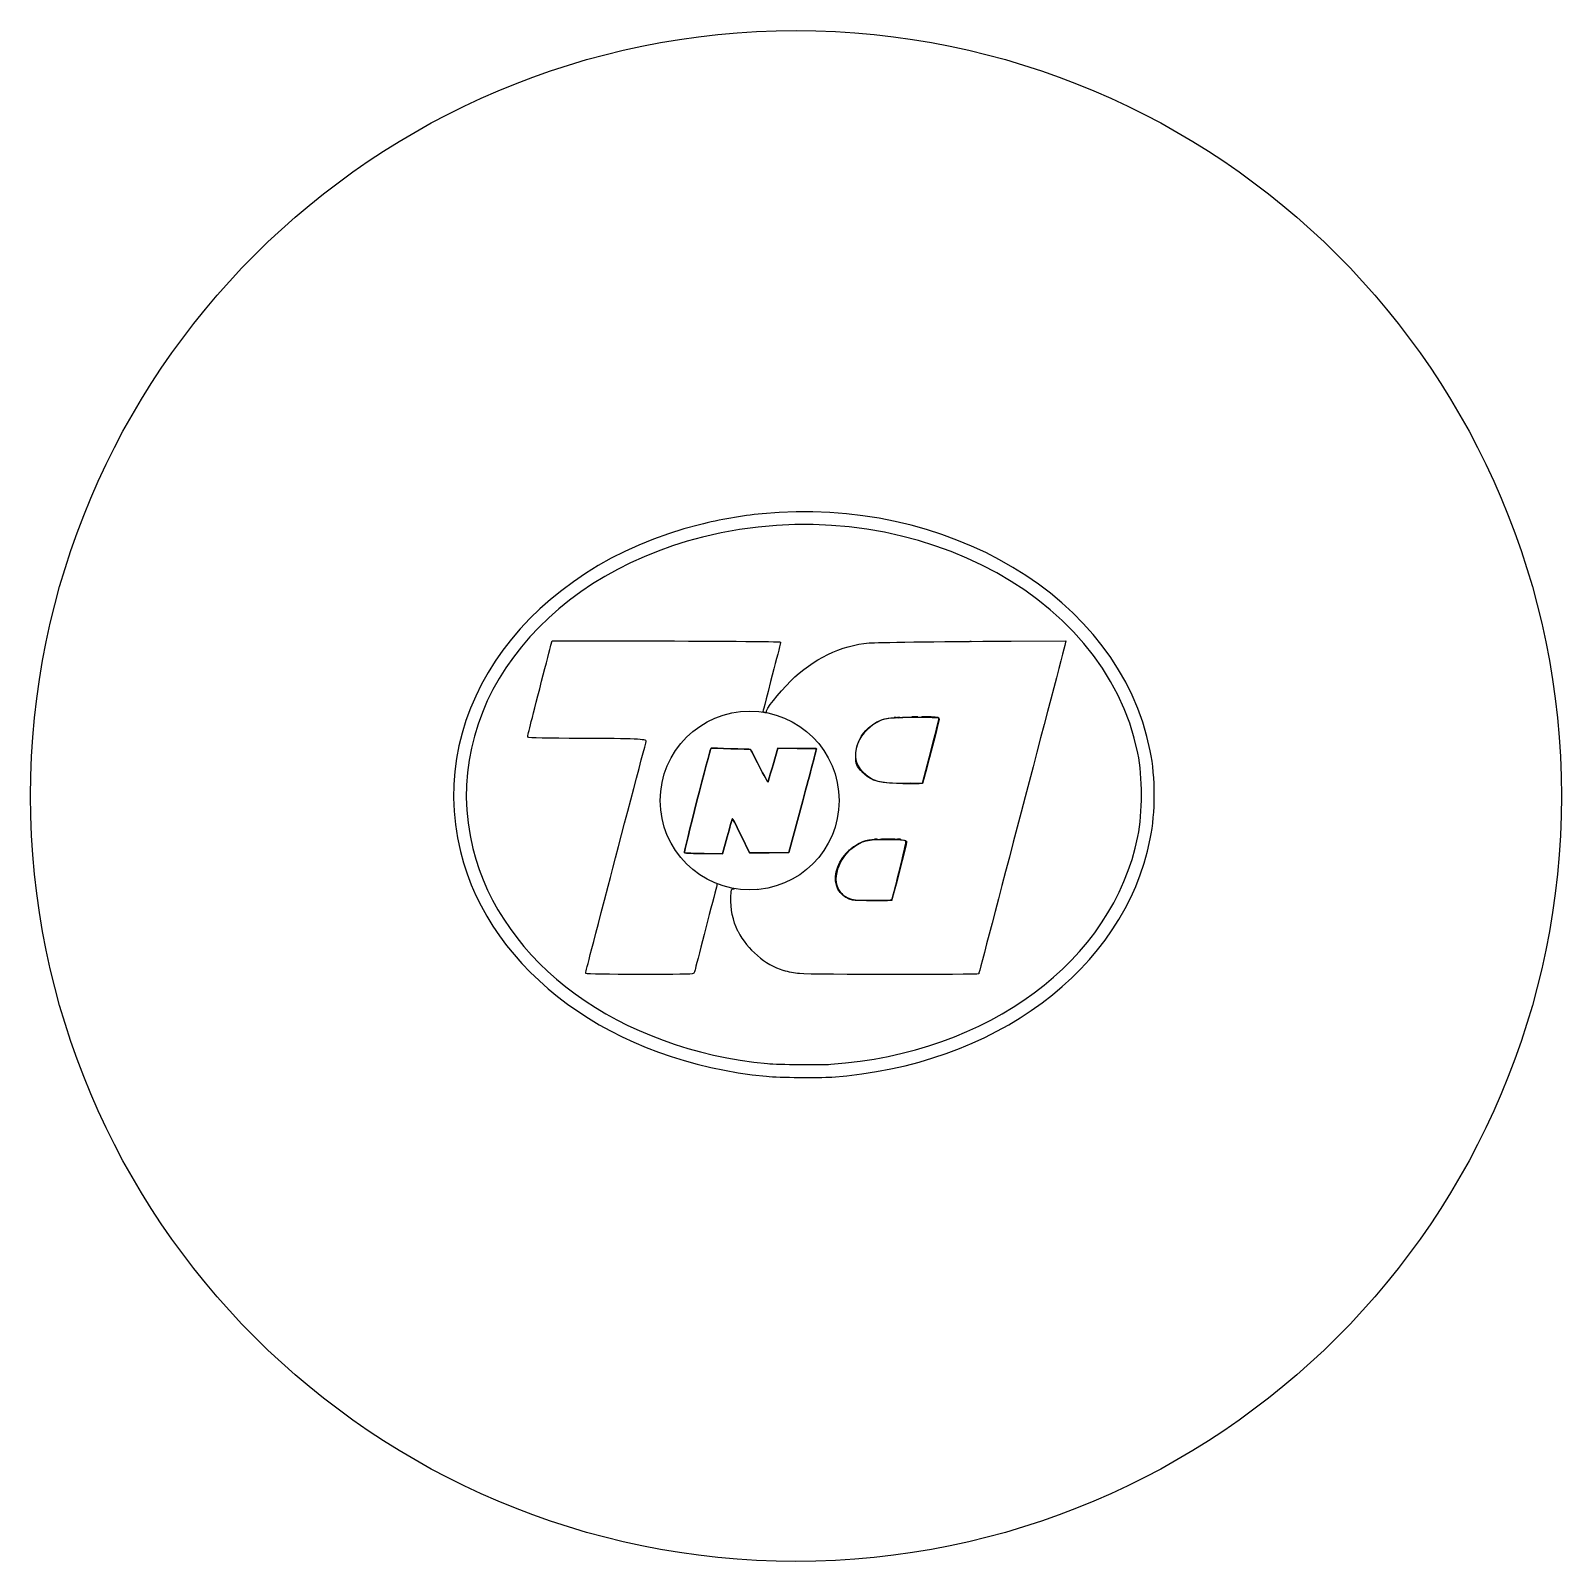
# Model space of a CAD drawing. Header units: millimetres. Extents: x -12 to 12, y -12 to 12.
import ezdxf

# ---------------------------------------------------------------- set-up
doc = ezdxf.new("R2010")
doc.units = ezdxf.units.MM
doc.layers.get('0').update_dxf_attribs({"linetype": 'CONTINUOUS'})

msp = doc.modelspace()

# ---------------------------------------------------------------- linework, layer by layer
for p, q in [((-3.843, 2.364), (-3.825, 2.433)), ((-3.825, 2.433), (-2.604, 2.432)), ((3.376, 2.429), (4.233, 2.435)), ((4.233, 2.435), (4.221, 2.386)), ((-0.485, 1.311), (-0.504, 1.314)), ((-0.283, 0.75), (-0.36, 0.489)), ((-0.36, 0.489), (-0.283, 0.75)), ((0.018, 0.747), (-0.283, 0.75)), ((-0.283, 0.75), (0.018, 0.747)), ((1.981, 0.2), (2.112, 0.698)), ((1.033, 0.382), (1.072, 0.345)), ((1.072, 0.345), (1.035, 0.384)), ((1.743, 0.2), (1.981, 0.2)), ((-0.112, -0.887), (0.106, -0.074)), ((0.106, -0.074), (-0.112, -0.887)), ((-1.151, -0.909), (-1.078, -0.642)), ((-1.078, -0.642), (-1.151, -0.909)), ((-0.861, -0.618), (-0.727, -0.892)), ((-0.727, -0.892), (-0.861, -0.618)), ((-1.441, -0.903), (-1.151, -0.909)), ((-1.151, -0.909), (-1.441, -0.903)), ((-0.727, -0.892), (-0.42, -0.889)), ((-0.42, -0.889), (-0.727, -0.892)), ((-0.42, -0.889), (-0.112, -0.887)), ((-0.112, -0.887), (-0.42, -0.889)), ((0.84, -0.846), (0.813, -0.87)), ((0.816, -0.873), (0.84, -0.846)), ((-0.964, -1.453), (-0.973, -1.453)), ((0.71, -1.523), (0.683, -1.499)), ((0.683, -1.499), (0.708, -1.526)), ((-1.602, -2.779), (-1.602, -2.779))]:
    msp.add_line(p, q)
for centre, radius in [((0, 0), 12), ((-0.726, -0.071), 1.402)]:
    msp.add_circle(centre, radius)
for points, knots in [([(5.555, 0.71), (5.071, 3.141), (2.326, 4.705), (-0.533, 4.424), (-0.859, 4.392), (-1.187, 4.336), (-1.514, 4.254)], [0.0000002, 0.0000002, 0.0000002, 0.0000002, 0.8976008, 0.8976008, 0.8976008, 1, 1, 1, 1]), ([(-5.261, -0.869), (-4.789, -2.776), (-2.855, -4.169), (-0.464, -4.394), (-0.464, -4.394), (-0.464, -4.394), (-0.464, -4.394)], [0, 0, 0, 0, 1, 1, 1, 1.000006, 1.000006, 1.000006, 1.000006])]:
    msp.add_open_spline(points, degree=3, knots=knots)
for points in [[(-1.514, 4.254), (-4.174, 3.588), (-5.818, 1.384), (-5.261, -0.869)], [(5.359, 0.671), (4.848, 3.237), (1.63, 4.835), (-1.465, 4.06)], [(-1.465, 4.06), (-4.045, 3.414), (-5.595, 1.313), (-5.067, -0.821)], [(-2.604, 2.432), (-1.3, 2.431), (-0.252, 2.423), (-0.243, 2.414)], [(-0.589, 2.423), (-0.589, 2.423), (-0.589, 2.423), (-0.589, 2.423)], [(-0.366, 2.42), (-0.366, 2.42), (-0.366, 2.42), (-0.366, 2.42)], [(-0.243, 2.414), (-0.24, 2.411), (-0.286, 2.222), (-0.346, 1.993)], [(1.146, 2.399), (1.279, 2.409), (2.135, 2.421), (3.376, 2.429)], [(2.743, 2.42), (2.751, 2.421), (2.746, 2.421), (2.727, 2.422)], [(4.221, 2.386), (4.183, 2.238), (2.869, -2.775), (2.865, -2.788)], [(3.441, 2.429), (3.441, 2.429), (3.441, 2.429), (3.441, 2.429)], [(3.622, 2.43), (3.622, 2.43), (3.622, 2.43), (3.622, 2.43)], [(-3.988, 1.8), (-3.918, 2.073), (-3.852, 2.327), (-3.843, 2.364)], [(-0.082, 1.804), (0.261, 2.147), (0.714, 2.366), (1.146, 2.399)], [(-0.346, 1.993), (-0.501, 1.404), (-0.521, 1.323), (-0.518, 1.32)], [(-4.205, 0.922), (-4.211, 0.928), (-4.16, 1.135), (-3.988, 1.8)], [(-0.465, 1.315), (-0.484, 1.346), (-0.278, 1.61), (-0.082, 1.804)], [(-0.139, 1.747), (-0.139, 1.747), (-0.139, 1.747), (-0.139, 1.747)], [(-0.634, 1.322), (-0.634, 1.322), (-0.634, 1.322), (-0.634, 1.322)], [(-0.518, 1.32), (-0.509, 1.311), (-0.46, 1.306), (-0.465, 1.315)], [(0.936, 0.625), (0.936, 0.93), (1.178, 1.195), (1.485, 1.225)], [(1.385, 1.206), (1.251, 1.171), (1.068, 1.02), (0.998, 0.887)], [(2.229, 1.229), (2.181, 1.247), (1.466, 1.228), (1.385, 1.206)], [(1.485, 1.225), (1.645, 1.241), (2.222, 1.24), (2.238, 1.224)], [(1.541, 1.231), (1.533, 1.229), (1.54, 1.227), (1.556, 1.227)], [(1.57, 1.231), (1.562, 1.233), (1.549, 1.233), (1.541, 1.231)], [(1.556, 1.227), (1.571, 1.227), (1.578, 1.229), (1.57, 1.231)], [(1.591, 1.231), (1.583, 1.229), (1.591, 1.227), (1.609, 1.227)], [(1.624, 1.231), (1.613, 1.233), (1.598, 1.233), (1.591, 1.231)], [(1.609, 1.227), (1.627, 1.228), (1.634, 1.229), (1.624, 1.231)], [(1.826, 1.24), (1.807, 1.238), (1.825, 1.237), (1.866, 1.237)], [(1.9, 1.24), (1.879, 1.241), (1.845, 1.241), (1.826, 1.24)], [(1.866, 1.237), (1.906, 1.237), (1.922, 1.238), (1.9, 1.24)], [(1.992, 1.24), (1.959, 1.238), (1.984, 1.237), (2.047, 1.237)], [(2.108, 1.24), (2.077, 1.241), (2.025, 1.241), (1.992, 1.24)], [(2.047, 1.237), (2.111, 1.237), (2.138, 1.238), (2.108, 1.24)], [(2.112, 0.698), (2.25, 1.224), (2.249, 1.221), (2.229, 1.229)], [(2.238, 1.224), (2.251, 1.212), (2.242, 1.173), (2.119, 0.705)], [(-4.171, 1.082), (-4.17, 1.081), (-4.168, 1.081), (-4.166, 1.08)], [(-3.368, 0.903), (-3.892, 0.904), (-4.193, 0.911), (-4.205, 0.922)], [(-4.122, 0.918), (-4.122, 0.918), (-4.122, 0.918), (-4.122, 0.918)], [(-4.096, 0.917), (-4.096, 0.917), (-4.096, 0.917), (-4.096, 0.917)], [(-3.939, 0.908), (-3.939, 0.908), (-3.939, 0.908), (-3.939, 0.908)], [(-3.868, 0.907), (-3.868, 0.907), (-3.868, 0.907), (-3.868, 0.907)], [(-3.408, 0.903), (-3.408, 0.903), (-3.408, 0.903), (-3.408, 0.903)], [(-2.349, 0.855), (-2.339, 0.893), (-2.52, 0.901), (-3.368, 0.903)], [(-2.945, -1.412), (-2.776, -0.763), (-2.366, 0.794), (-2.349, 0.855)], [(-1.33, 0.749), (-1.352, 0.728), (-1.764, -0.888), (-1.748, -0.892)], [(-1.748, -0.892), (-1.764, -0.888), (-1.352, 0.728), (-1.33, 0.749)], [(-0.713, 0.73), (-0.72, 0.733), (-1.327, 0.752), (-1.33, 0.749)], [(-1.33, 0.749), (-1.327, 0.752), (-0.72, 0.733), (-0.713, 0.73)], [(-0.576, 0.467), (-0.65, 0.611), (-0.712, 0.73), (-0.713, 0.73)], [(-0.713, 0.73), (-0.712, 0.73), (-0.65, 0.611), (-0.576, 0.467)], [(0.322, 0.742), (0.321, 0.743), (0.184, 0.745), (0.018, 0.747)], [(0.018, 0.747), (0.184, 0.745), (0.321, 0.743), (0.322, 0.742)], [(0.106, -0.074), (0.226, 0.373), (0.324, 0.74), (0.322, 0.742)], [(0.322, 0.742), (0.324, 0.74), (0.226, 0.373), (0.106, -0.074)], [(0.998, 0.887), (0.897, 0.694), (0.913, 0.509), (1.042, 0.382)], [(-0.36, 0.489), (-0.402, 0.346), (-0.437, 0.223), (-0.439, 0.217)], [(-0.439, 0.217), (-0.437, 0.223), (-0.402, 0.346), (-0.36, 0.489)], [(1.038, 0.378), (0.945, 0.47), (0.935, 0.493), (0.936, 0.625)], [(2.119, 0.705), (2.045, 0.427), (1.985, 0.198), (1.985, 0.196)], [(5.359, -0.635), (5.436, -0.248), (5.436, 0.285), (5.359, 0.671)], [(5.555, -0.674), (5.639, -0.253), (5.639, 0.289), (5.555, 0.71)], [(-0.439, 0.217), (-0.441, 0.21), (-0.502, 0.322), (-0.576, 0.467)], [(-0.576, 0.467), (-0.502, 0.322), (-0.441, 0.21), (-0.439, 0.217)], [(0.996, 0.423), (0.989, 0.423), (0.996, 0.416), (1.033, 0.382)], [(1.035, 0.384), (1.015, 0.406), (0.997, 0.423), (0.996, 0.423)], [(1.514, 0.2), (1.262, 0.214), (1.168, 0.249), (1.038, 0.378)], [(1.042, 0.382), (1.199, 0.226), (1.299, 0.2), (1.743, 0.2)], [(1.985, 0.196), (1.985, 0.189), (1.663, 0.192), (1.514, 0.2)], [(1.698, 0.198), (1.645, 0.197), (1.688, 0.195), (1.795, 0.195)], [(1.892, 0.198), (1.839, 0.199), (1.752, 0.199), (1.698, 0.198)], [(1.795, 0.195), (1.902, 0.195), (1.946, 0.197), (1.892, 0.198)], [(-2.095, -0.281), (-2.095, -0.281), (-2.095, -0.281), (-2.095, -0.281)], [(-2.095, -0.281), (-2.095, -0.281), (-2.095, -0.281), (-2.095, -0.281)], [(-1.078, -0.642), (-1.038, -0.495), (-1.003, -0.368), (-1, -0.359)], [(-1, -0.359), (-1.003, -0.368), (-1.038, -0.495), (-1.078, -0.642)], [(-1, -0.359), (-0.996, -0.349), (-0.956, -0.423), (-0.861, -0.618)], [(-0.861, -0.618), (-0.956, -0.423), (-0.996, -0.349), (-1, -0.359)], [(0.547, -4.206), (3.017, -4.033), (4.971, -2.583), (5.359, -0.635)], [(0.561, -4.406), (3.101, -4.228), (5.146, -2.729), (5.555, -0.674)], [(1.14, -0.693), (0.871, -0.738), (0.628, -1.028), (0.626, -1.305)], [(1.028, -0.726), (1.165, -0.66), (1.738, -0.652), (1.737, -0.716)], [(1.725, -0.701), (1.708, -0.685), (1.229, -0.678), (1.14, -0.693)], [(1.231, -0.679), (1.221, -0.681), (1.231, -0.682), (1.254, -0.682)], [(1.272, -0.679), (1.26, -0.677), (1.241, -0.677), (1.231, -0.679)], [(1.254, -0.682), (1.276, -0.682), (1.285, -0.681), (1.272, -0.679)], [(1.359, -0.678), (1.319, -0.68), (1.352, -0.681), (1.431, -0.681)], [(1.504, -0.678), (1.464, -0.677), (1.399, -0.677), (1.359, -0.678)], [(1.431, -0.681), (1.511, -0.681), (1.544, -0.68), (1.504, -0.678)], [(1.737, -0.716), (1.737, -0.732), (1.508, -1.625), (1.501, -1.636)], [(1.502, -1.625), (1.543, -1.508), (1.735, -0.712), (1.725, -0.701)], [(1.591, -0.679), (1.578, -0.681), (1.588, -0.682), (1.613, -0.682)], [(1.636, -0.679), (1.624, -0.677), (1.603, -0.677), (1.591, -0.679)], [(1.613, -0.682), (1.638, -0.682), (1.649, -0.681), (1.636, -0.679)], [(-5.067, -0.821), (-4.62, -2.626), (-2.77, -3.976), (-0.445, -4.195)], [(-1.748, -0.892), (-1.739, -0.895), (-1.601, -0.9), (-1.441, -0.903)], [(-1.441, -0.903), (-1.601, -0.9), (-1.739, -0.895), (-1.748, -0.892)], [(0.959, -1.636), (0.471, -1.605), (0.52, -0.969), (1.028, -0.726)], [(0.813, -0.87), (0.799, -0.883), (0.787, -0.896), (0.787, -0.897)], [(0.787, -0.897), (0.787, -0.903), (0.793, -0.898), (0.816, -0.873)], [(-3.295, -2.783), (-3.301, -2.776), (-3.271, -2.657), (-2.945, -1.412)], [(-1.243, -1.375), (-1.238, -1.387), (-1.242, -1.409), (-1.257, -1.468)], [(-0.341, -1.419), (-0.341, -1.419), (-0.341, -1.419), (-0.341, -1.419)], [(0.616, -1.299), (0.613, -1.306), (0.613, -1.32), (0.616, -1.327)], [(0.619, -1.313), (0.619, -1.297), (0.618, -1.291), (0.616, -1.299)], [(0.616, -1.327), (0.618, -1.335), (0.619, -1.329), (0.619, -1.313)], [(0.626, -1.305), (0.625, -1.458), (0.739, -1.601), (0.881, -1.627)], [(-1.257, -1.468), (-1.322, -1.713), (-1.571, -2.674), (-1.583, -2.724)], [(-0.911, -2.118), (-0.989, -1.954), (-1.03, -1.772), (-1.022, -1.582)], [(-1.022, -1.582), (-1.017, -1.456), (-1.016, -1.454), (-0.967, -1.453)], [(-0.607, -1.46), (-0.606, -1.46), (-0.606, -1.46), (-0.606, -1.46)], [(-0.606, -1.46), (-0.606, -1.46), (-0.606, -1.46), (-0.606, -1.46)], [(0.708, -1.526), (0.73, -1.551), (0.737, -1.557), (0.737, -1.55)], [(0.737, -1.55), (0.737, -1.549), (0.725, -1.537), (0.71, -1.523)], [(0.881, -1.627), (0.955, -1.64), (1.497, -1.639), (1.502, -1.625)], [(1.501, -1.636), (1.496, -1.645), (1.102, -1.645), (0.959, -1.636)], [(1.14, -1.638), (1.075, -1.639), (1.13, -1.64), (1.262, -1.64)], [(1.379, -1.638), (1.312, -1.636), (1.204, -1.636), (1.14, -1.638)], [(1.262, -1.64), (1.394, -1.64), (1.447, -1.639), (1.379, -1.638)], [(-0.911, -2.118), (-0.91, -2.119), (-0.909, -2.121), (-0.908, -2.123)], [(-0.908, -2.123), (-0.763, -2.409), (-0.485, -2.644), (-0.196, -2.736)], [(-1.627, -2.788), (-1.734, -2.805), (-3.277, -2.8), (-3.295, -2.783)], [(-3.293, -2.783), (-3.293, -2.783), (-3.293, -2.783), (-3.293, -2.783)], [(-3.282, -2.785), (-3.282, -2.785), (-3.282, -2.785), (-3.282, -2.785)], [(-3.196, -2.787), (-3.196, -2.787), (-3.196, -2.787), (-3.196, -2.787)], [(-3.196, -2.787), (-3.196, -2.787), (-3.196, -2.787), (-3.196, -2.787)], [(-3.147, -2.787), (-3.147, -2.787), (-3.147, -2.787), (-3.148, -2.787)], [(-1.583, -2.724), (-1.597, -2.782), (-1.598, -2.783), (-1.627, -2.788)], [(0.055, -2.785), (-0.031, -2.778), (-0.116, -2.761), (-0.196, -2.736)], [(2.865, -2.788), (2.859, -2.806), (0.276, -2.803), (0.055, -2.785)], [(-0.445, -4.195), (-0.285, -4.21), (0.384, -4.218), (0.547, -4.206)], [(-0.464, -4.394), (-0.258, -4.414), (0.353, -4.421), (0.561, -4.406)]]:
    msp.add_open_spline(points, degree=3)

doc.saveas('drawing.dxf')
